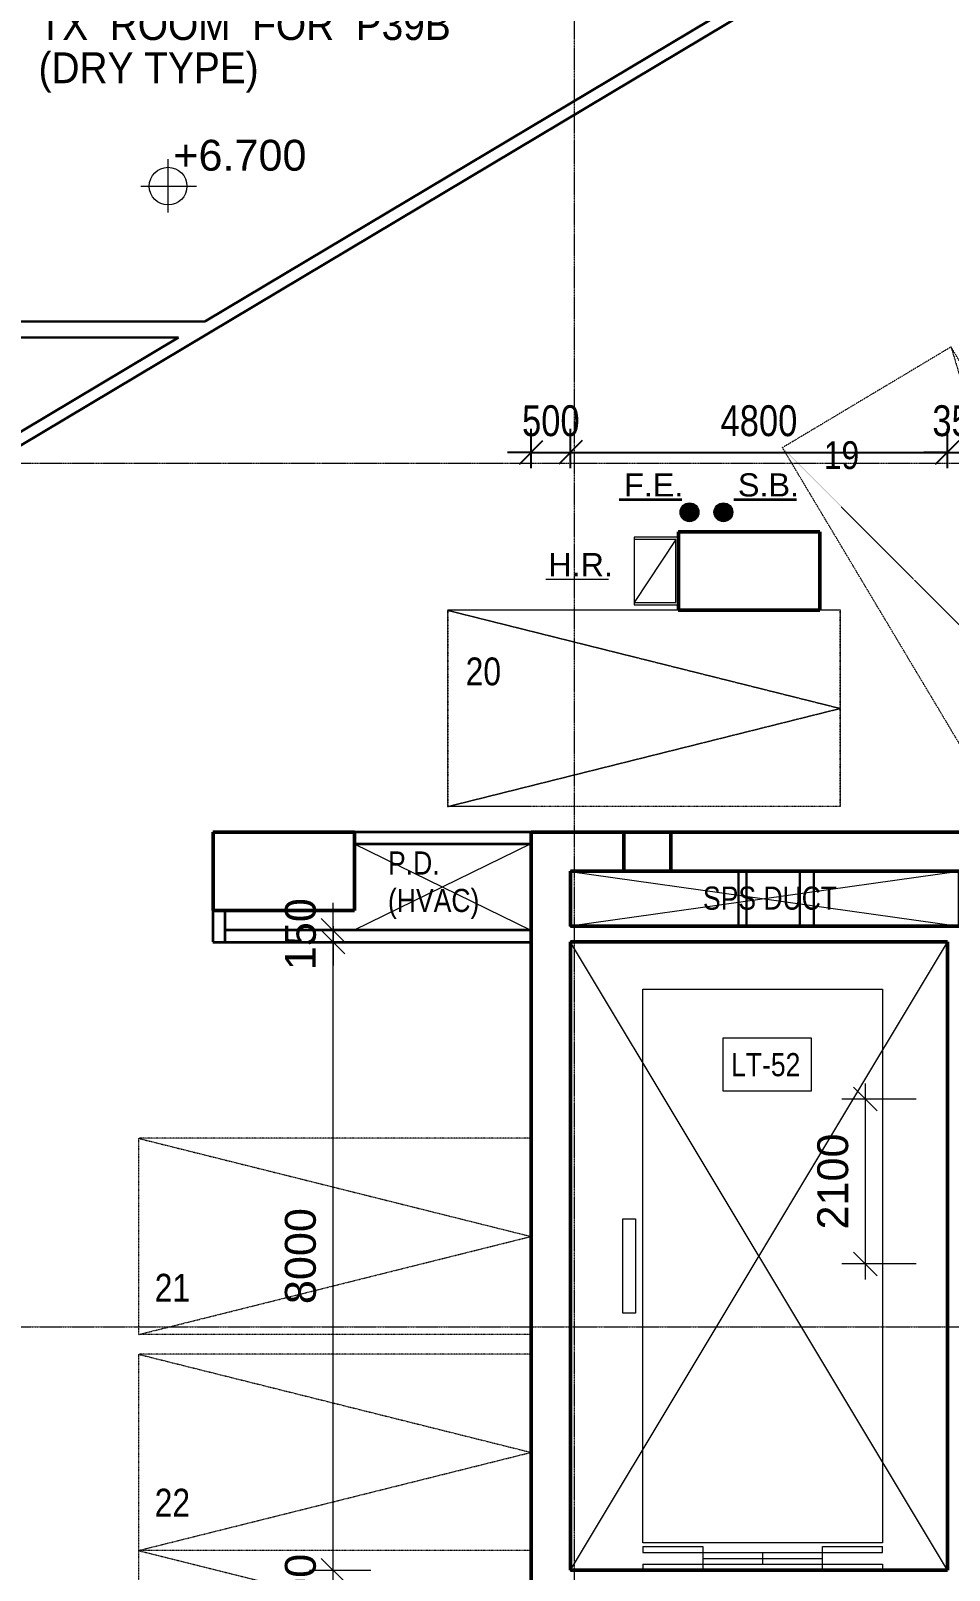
# Model space of a CAD drawing. Header units: millimetres. Extents: x -1578195 to 622687, y -255792 to 391308.
# Drawn here: x 62432 to 74127, y 171356 to 190960 of the extents above; entities that cross this region are included whole.
import ezdxf

# ---------------------------------------------------------------- set-up
doc = ezdxf.new("R2010")
doc.units = ezdxf.units.MM
doc.linetypes.add('Dash', pattern=[6, 3, -3])
doc.linetypes.add('Grid Line', pattern=[21, 12, -3, 3, -3])
for name, color, linetype, lineweight in [('0-1', 7, 'Continuous', 5), ('0-2', 7, 'Continuous', 18), ('A-770-ME_FFE_SA', 91, 'Continuous', 5), ('A-ANNO-DIMS', 7, 'Continuous', 9), ('A-ANNO-NOTE', 7, 'Continuous', 5), ('A-ANNO-NOTE-1', 7, 'Continuous', 20), ('A-DETL', 102, 'Continuous', 5), ('A-WALL-4', 7, 'Continuous', 35), ('C-PRKG-1', 7, 'Dash', 5), ('G-ANNO-DIMS', 111, 'Continuous', 5), ('G-ANNO-TEXT', 7, 'Continuous', 5), ('I-WALL-5', 7, 'Continuous', 30), ('OAP280_C', 210, 'Continuous', 50), ('OAP280_W', 210, 'Continuous', 50), ('Q-SPCQ', 7, 'Continuous', 5), ('S-COLS-3', 7, 'Continuous', 35), ('S-GRID-1', 7, 'Grid Line', 5), ('UNDERLINE', 10, 'Continuous', 35), ('Z-060-M_DETAIL', 92, 'Continuous', 5)]:
    doc.layers.add(name, color=color, linetype=linetype, lineweight=lineweight)
doc.styles.add('Arial', font='arial.ttf', dxfattribs={"height": 393.413174})
doc.styles.add('Arial Narrow', font='ARIALN.TTF', dxfattribs={"height": 353.981763})
doc.styles.add('Arial Narrow_1', font='ARIALN.TTF', dxfattribs={"height": 294.984802})
doc.styles.add('Arial_1', font='arial.ttf', dxfattribs={"height": 1.475299})
doc.styles.add('Arial_11', font='arial.ttf', dxfattribs={"width": 0.8, "height": 12.5})
doc.styles.add('Arial_7', font='arial.ttf', dxfattribs={"width": 0.9, "height": 393.413174})
doc.styles.add('Arial_9', font='arial.ttf', dxfattribs={"height": 1.18024})
doc.dimstyles.new('Diagonal_-_2_0mm_Arial', dxfattribs={"dimscale": 304.8, "dimtxt": 500, "dimasz": 0.984252, "dimexe": 0.984252, "dimexo": 0.984252, "dimgap": 0.656168, "dimtad": 1, "dimdec": 0, "dimrnd": 5, "dimzin": 0, "dimdsep": 46, "dimtxsty": 'Arial_11', "dimblk1": 'OBLIQUE', "dimblk2": 'OBLIQUE', "dimsah": 1, "dimcen": 0.09, "dimdle": 0.656168, "dimadec": 0, "dimazin": 0, "dimtfac": 1, "dimtdec": 4, "dimtix": 1, "dimtmove": 0, "dimatfit": 3, "dimfxl": 1, "dimtvp": 1, "dimtolj": 1, "dimtzin": 0, "dimarcsym": 2})

# ---------------------------------------------------------------- blocks, each defined once
blk = doc.blocks.new('ARC_ANN_HR_HOSE-REEL - ARC_ANN_HR_HOSE-REEL-881492-B1_F PLAN _2 OF 2_')
at = {"layer": 'A-ANNO-NOTE-1'}
blk.add_line((-1.804, 0), (2.187, 0), dxfattribs=at)
at = {"layer": 'A-ANNO-NOTE', "insert": (0.406, 1.662), "char_height": 1.4753, "width": 4.896, "attachment_point": 2, "line_spacing_factor": 0.938532, "style": 'Arial_1'}
blk.add_mtext('H.R.', dxfattribs=at)
blk = doc.blocks.new('ARC_PAR_Car - Car_2500x5000mm-V41-B1_F PLAN _2 OF 2_')
at = {"layer": 'C-PRKG-1'}
for p, q in [((0, 0), (0, -5000)), ((0, -5000), (1250, 0)), ((2500, 0), (1105, 0)), ((2500, -5000), (1250, 0)), ((2500, 0), (2500, -5000)), ((0, -5000), (2500, -5000))]:
    blk.add_line(p, q, dxfattribs=at)
blk = doc.blocks.new('ARC_PAR_Car - Car_2500x5000mm-17017458-B1_F PLAN _2 OF 2_')
at = {"layer": 'C-PRKG-1'}
for p, q in [((0, 0), (0, -5000)), ((0, -5000), (1250, 0)), ((2500, -5000), (1250, 0)), ((2500, 0), (2500, -5000)), ((0, -5000), (2500, -5000))]:
    blk.add_line(p, q, dxfattribs=at)
blk = doc.blocks.new('ARC_LIFT_4 PANEL_CENTER - LT-52 - 3050 x 7050mm-30658033-B1_F PLAN _2 OF 2_')
at = {"layer": 'Q-SPCQ'}
for p, q in [((-1525, 350), (-1525, 7400)), ((-1525, 7400), (1525, 7400)), ((1525, 7400), (1525, 350)), ((-1780, 3275), (-1780, 4475)), ((-1780, 4475), (-1620, 4475)), ((-1620, 4475), (-1620, 3275)), ((-1620, 3275), (-1780, 3275)), ((1525, 350), (-1525, 350)), ((-1525, 300), (-1525, 225)), ((-1525, 300), (-762.5, 300)), ((-1525, 225), (1525, 225)), ((-762.5, 300), (-762.5, 0)), ((0, 225), (0, 75)), ((762.5, 0), (762.5, 300)), ((762.5, 300), (1525, 300)), ((1525, 225), (1525, 300)), ((-1525, 75), (-1525, 0)), ((-1525, 75), (1525, 75)), ((-762.5, 150), (762.5, 150)), ((1525, 75), (1525, 0))]:
    blk.add_line(p, q, dxfattribs=at)
blk = doc.blocks.new('Dims-B1-FPLAN_2OF2__dwg__Oblique-5772980-B1_F PLAN _2 OF 2_')
at = {"layer": 'A-ANNO-DIMS'}
blk.add_line((-0.5, -0.5), (0.5, 0.5), dxfattribs=at)
blk = doc.blocks.new('_Oblique')
at = {"color": 0, "linetype": 'ByBlock', "lineweight": -2}
blk.add_line((-0.5, -0.5), (0.5, 0.5), dxfattribs=at)
blk = doc.blocks.new('*D273')
at = {"layer": 'A-ANNO-DIMS', "color": 0, "lineweight": -2, "transparency": 16777216}
for p, q in [((68804, 185391), (68804, 185891)), ((69304, 185391), (69304, 185891)), ((68804, 185591), (68504, 185591)), ((68804, 185591), (69304, 185591)), ((69304, 185591), (69604, 185591))]:
    blk.add_line(p, q, dxfattribs=at)
at = {"layer": 'Defpoints', "color": 0, "transparency": 16777216}
for p in [(69304, 185591), (68804, 185091), (69304, 185091)]:
    blk.add_point(p, dxfattribs=at)
at = {"layer": 'A-ANNO-DIMS', "color": 0, "lineweight": -2, "transparency": 16777216, "xscale": 299.9999999999999, "yscale": 299.9999999999999, "zscale": 299.9999999999999}
blk.add_blockref('_Oblique', (68804, 185591), dxfattribs=at)
at = {"layer": 'A-ANNO-DIMS', "color": 0, "lineweight": -2, "transparency": 16777216, "xscale": 299.9999999999999, "yscale": 299.9999999999999, "zscale": 299.9999999999999, "rotation": 180}
blk.add_blockref('_Oblique', (69304, 185591), dxfattribs=at)
at = {"layer": 'A-ANNO-DIMS', "color": 0, "transparency": 16777216, "insert": (69054, 185992), "char_height": 12.5, "attachment_point": 5, "style": 'Arial_11'}
blk.add_mtext('\\A1;{\\H31.473x;500}', dxfattribs=at)
blk = doc.blocks.new('*D261')
at = {"layer": 'A-ANNO-DIMS', "color": 0, "lineweight": -2, "transparency": 16777216}
for p, q in [((69304, 185391), (69304, 185891)), ((74104, 185391), (74104, 185891)), ((69104, 185591), (74304, 185591))]:
    blk.add_line(p, q, dxfattribs=at)
at = {"layer": 'Defpoints', "color": 0, "transparency": 16777216}
for p in [(74104, 185591), (69304, 185091), (74104, 185091)]:
    blk.add_point(p, dxfattribs=at)
at = {"layer": 'A-ANNO-DIMS', "color": 0, "lineweight": -2, "transparency": 16777216, "xscale": 299.9999999999999, "yscale": 299.9999999999999, "zscale": 299.9999999999999, "rotation": 180}
blk.add_blockref('_Oblique', (69304, 185591), dxfattribs=at)
at = {"layer": 'A-ANNO-DIMS', "color": 0, "lineweight": -2, "transparency": 16777216, "xscale": 299.9999999999999, "yscale": 299.9999999999999, "zscale": 299.9999999999999}
blk.add_blockref('_Oblique', (74104, 185591), dxfattribs=at)
at = {"layer": 'A-ANNO-DIMS', "color": 0, "transparency": 16777216, "insert": (71704, 185992), "char_height": 12.5, "attachment_point": 5, "style": 'Arial_11'}
blk.add_mtext('\\A1;{\\H31.473x;4800}', dxfattribs=at)
blk = doc.blocks.new('*D262')
at = {"layer": 'A-ANNO-DIMS', "color": 0, "lineweight": -2, "transparency": 16777216}
for p, q in [((74104, 185391), (74104, 185891)), ((74454, 185391), (74454, 185891)), ((74104, 185591), (73804, 185591)), ((74104, 185591), (74454, 185591)), ((74454, 185591), (74754, 185591))]:
    blk.add_line(p, q, dxfattribs=at)
at = {"layer": 'Defpoints', "color": 0, "transparency": 16777216}
for p in [(74454, 185591), (74104, 185091), (74454, 185091)]:
    blk.add_point(p, dxfattribs=at)
at = {"layer": 'A-ANNO-DIMS', "color": 0, "lineweight": -2, "transparency": 16777216, "xscale": 299.9999999999999, "yscale": 299.9999999999999, "zscale": 299.9999999999999}
blk.add_blockref('_Oblique', (74104, 185591), dxfattribs=at)
at = {"layer": 'A-ANNO-DIMS', "color": 0, "lineweight": -2, "transparency": 16777216, "xscale": 299.9999999999999, "yscale": 299.9999999999999, "zscale": 299.9999999999999, "rotation": 180}
blk.add_blockref('_Oblique', (74454, 185591), dxfattribs=at)
at = {"layer": 'A-ANNO-DIMS', "color": 0, "transparency": 16777216, "insert": (74279, 185992), "char_height": 12.5, "attachment_point": 5, "style": 'Arial_11'}
blk.add_mtext('\\A1;{\\H31.473x;350}', dxfattribs=at)
blk = doc.blocks.new('ARC_PAR_Car - Car_2500x5000mm-V8-B1_F PLAN _2 OF 2_')
at = {"layer": 'C-PRKG-1'}
for p, q in [((0, 0), (0, -5000)), ((0, -5000), (1250, 0)), ((2500, 0), (0, 0)), ((2500, -5000), (1250, 0)), ((2500, 0), (2500, -5000)), ((0, -5000), (2500, -5000))]:
    blk.add_line(p, q, dxfattribs=at)
blk = doc.blocks.new('ARC_PAR_Car - Car_2500x5000mm-V6-B1_F PLAN _2 OF 2_')
at = {"layer": 'C-PRKG-1'}
for p, q in [((0, 0), (0, -5000)), ((0, -5000), (1250, 0)), ((2499, 0), (0, 0)), ((2500, -5000), (1250, 0)), ((2500, -3936), (2500, -5000)), ((0, -5000), (2500, -5000))]:
    blk.add_line(p, q, dxfattribs=at)
blk = doc.blocks.new('ARC_ANN_FE_FIRE-EXTINGUISHER - 4-883778-B1_F PLAN _2 OF 2_')
at = {"layer": 'A-ANNO-NOTE'}
blk.add_circle((2.685, -0.821), 0.6, dxfattribs=at)
at = {"layer": 'A-ANNO-NOTE-1'}
blk.add_line((-1.804, 0), (2.187, 0), dxfattribs=at)
at = {"layer": 'A-ANNO-NOTE', "insert": (0.406, 1.662), "char_height": 1.4753, "width": 4.5, "attachment_point": 2, "line_spacing_factor": 0.938532, "style": 'Arial_1'}
blk.add_mtext('F.E.', dxfattribs=at)

msp = doc.modelspace()

# ---------------------------------------------------------------- hatches: boundary and pattern name
at = {"layer": 'UNDERLINE'}
h = msp.add_hatch(color=256, dxfattribs=at)
h.dxf.hatch_style = 1
edge = h.paths.add_edge_path()
edge.add_arc((70820, 184828.2), 120, 0, 360)
h = msp.add_hatch(color=256, dxfattribs=at)
h.dxf.hatch_style = 1
edge = h.paths.add_edge_path()
edge.add_arc((71251.3, 184828.2), 120, 0, 360)

# ---------------------------------------------------------------- linework, layer by layer
at = {"layer": 'A-770-ME_FFE_SA', "color": 7}
for p, q in [((70116.4, 184511.1), (70116.4, 183651.1)), ((70676.4, 184511.1), (70116.4, 184511.1)), ((70676.4, 183651.1), (70676.4, 184511.1)), ((70116.4, 183651.1), (70676.4, 183651.1))]:
    msp.add_line(p, q, dxfattribs=at)
at = {"layer": 'A-ANNO-DIMS'}
for p, q in [((66280.5, 170555.8), (66280.5, 179855.8)), ((66761.4, 179505.8), (65980.5, 179505.8)), ((73059.5, 175055.8), (73059.5, 177555.8)), ((73704.3, 177355.8), (72759.5, 177355.8)), ((73704.3, 175255.8), (72759.5, 175255.8))]:
    msp.add_line(p, q, dxfattribs=at)
at = {"layer": 'A-ANNO-DIMS', "flags": 128}
for points in [[(66280.5, 179555.8), (66280.5, 179055.8)], [(65980.5, 179355.8), (66761.4, 179355.8)], [(65980.5, 171355.8), (66761.4, 171355.8)]]:
    msp.add_lwpolyline(points, dxfattribs=at)
at = {"layer": 'A-ANNO-NOTE'}
msp.add_circle((71251.3, 184828.2), 120, dxfattribs=at)
at = {"layer": 'A-ANNO-NOTE-1'}
msp.add_line((71383.4, 184992.4), (72181.6, 184992.4), dxfattribs=at)
at = {"layer": 'A-DETL'}
for p, q in [((68801.3, 180605.8), (66551.3, 179505.8)), ((66551.3, 180605.8), (68801.3, 179505.8)), ((69301.3, 180255.8), (74251.3, 179555.8)), ((74251.3, 180255.8), (69301.3, 179555.8)), ((74101.3, 179355.8), (69301.3, 171355.8)), ((69301.3, 179355.8), (74101.3, 171355.8))]:
    msp.add_line(p, q, dxfattribs=at)
at = {"layer": 'A-WALL-4'}
for p, q in [((69981.3, 180755.8), (68801.3, 180755.8)), ((68801.3, 180755.8), (68801.3, 170855.8)), ((69981.3, 180255.8), (69981.3, 180755.8)), ((77291.4, 180755.8), (70581.3, 180755.8)), ((70581.3, 180755.8), (70581.3, 180255.8)), ((69301.3, 171355.8), (69301.3, 179355.8)), ((69301.3, 179355.8), (74101.3, 179355.8)), ((74101.3, 179355.8), (74101.3, 171355.8)), ((74101.3, 171355.8), (69301.3, 171355.8))]:
    msp.add_line(p, q, dxfattribs=at)
at = {"layer": 'C-PRKG-1'}
msp.add_line((72737.9, 181081), (68801.8, 181081), dxfattribs=at)
at = {"layer": 'G-ANNO-DIMS'}
for p, q in [((64180.6, 188646.1), (64180.6, 189325.4)), ((63832.9, 188982), (64541.5, 188982))]:
    msp.add_line(p, q, dxfattribs=at)
msp.add_circle((64180.6, 188982), 240, dxfattribs=at)
at = {"layer": 'G-ANNO-TEXT', "flags": 128}
msp.add_lwpolyline([(71249, 178136.9), (72367.1, 178136.9), (72367.1, 177455.9), (71249, 177455.9)], close=True, dxfattribs=at)
at = {"layer": 'I-WALL-5'}
for p, q in [((61559.8, 185235.5), (73835.4, 192570.4)), ((64649.1, 187256.2), (73586.7, 192596.6)), ((61925.1, 187256.2), (64649.1, 187256.2)), ((64314.4, 187056.2), (61482.9, 185364.3)), ((61811.6, 187056.2), (64314.4, 187056.2)), ((69981.3, 180755.8), (69981.3, 180555.8)), ((70581.3, 180555.8), (70581.3, 180755.8)), ((71444, 180256), (71444, 179556)), ((71544, 179556), (71544, 180256)), ((72224, 180256), (72224, 179556)), ((72404, 179556), (72404, 180256))]:
    msp.add_line(p, q, dxfattribs=at)
msp.add_lwpolyline([(69301.3, 180255.8), (74251.4, 180256), (74251.4, 179556.3), (69301.3, 179556.1)], close=True, dxfattribs=at)
at = {"layer": 'OAP280_C'}
for p, q in [((72479, 184581), (70679, 184581)), ((70679, 184581), (70679, 183581)), ((72479, 183581), (72479, 184581)), ((70679, 183581), (72479, 183581)), ((66554, 180756), (64754, 180756)), ((64754, 180756), (64754, 179756)), ((66554, 179756), (66554, 180756)), ((64754, 179756), (66554, 179756))]:
    msp.add_line(p, q, dxfattribs=at)
at = {"layer": 'OAP280_W'}
for p, q in [((68804, 180756), (68804, 170856)), ((69984, 180756), (68804, 180756)), ((70581.3, 180755.8), (69981.3, 180755.8)), ((69984, 180256), (69984, 180756)), ((81304, 180756), (70584, 180756)), ((70584, 180256), (70584, 180756)), ((69304, 180256), (69304, 179556)), ((69304, 180256), (69984, 180256)), ((69984, 180256), (70581.3, 180256)), ((70584, 180256), (80554, 180256)), ((74454, 179556), (69304, 179556)), ((69304, 179356), (69304, 171356)), ((69304, 179356), (74104, 179356)), ((74104, 179356), (74104, 171356)), ((69304, 171356), (74104, 171356))]:
    msp.add_line(p, q, dxfattribs=at)
at = {"layer": 'S-COLS-3'}
for p, q in [((72476.3, 184580.8), (70676.3, 184580.8)), ((70676.3, 184580.8), (70676.3, 183580.8)), ((72476.3, 183580.8), (72476.3, 184580.8)), ((70676.3, 183580.8), (72476.3, 183580.8)), ((66551.3, 180755.8), (64751.3, 180755.8)), ((64751.3, 180755.8), (64751.3, 179755.8)), ((66551.3, 179755.8), (66551.3, 180755.8)), ((68801.3, 180755.8), (66551.3, 180755.8)), ((66551.3, 180605.8), (68801.3, 180605.8)), ((64751.3, 179755.8), (66551.3, 179755.8)), ((64751.4, 179756.1), (64751.4, 179356.1)), ((64901.4, 179756.1), (64901.4, 179356.1)), ((68801.3, 179505.8), (64901.3, 179505.8)), ((64751.3, 179355.8), (68801.3, 179355.8))]:
    msp.add_line(p, q, dxfattribs=at)
at = {"layer": 'S-GRID-1'}
for p, q in [((69351.4, 210672.6), (69351, 140117.6)), ((-10508, 185456.2), (128177.5, 185455.5)), ((-10508.1, 174456.2), (128177.5, 174455.5))]:
    msp.add_line(p, q, dxfattribs=at)
at = {"layer": 'UNDERLINE'}
msp.add_line((71383.4, 184992.4), (72181.6, 184992.4), dxfattribs=at)
msp.add_lwpolyline([(69922.2, 184992.4), (70720.3, 184992.4)], dxfattribs=at)
at = {"layer": 'Z-060-M_DETAIL', "color": 7}
for p, q in [((70646.4, 184481.1), (70116.4, 183681.1)), ((70646.4, 184481.1), (70116.4, 184481.1)), ((70116.4, 184481.1), (70116.4, 183681.1)), ((70646.4, 183681.1), (70646.4, 184481.1)), ((70116.4, 183681.1), (70646.4, 183681.1))]:
    msp.add_line(p, q, dxfattribs=at)

# ---------------------------------------------------------------- block references
at = {"xscale": 300, "yscale": 300, "zscale": 300}
for p, rotation in [((66280.5, 179505.8), 270), ((66280.5, 179355.8), 90), ((66280.5, 179355.8), 90), ((73059.5, 177355.8), 90), ((73059.5, 175255.8), 270), ((66280.5, 171355.8), 270)]:
    msp.add_blockref('Dims-B1-FPLAN_2OF2__dwg__Oblique-5772980-B1_F PLAN _2 OF 2_', p, dxfattribs=dict(at, rotation=rotation))
at = {"layer": '0-1'}
for name, p, rotation in [('ARC_PAR_Car - Car_2500x5000mm-V8-B1_F PLAN _2 OF 2_', (76714.3, 182641.5), 210.8586747518379), ('ARC_PAR_Car - Car_2500x5000mm-V6-B1_F PLAN _2 OF 2_', (72737.9, 183581), 269.9997000000005), ('ARC_PAR_Car - Car_2500x5000mm-V6-B1_F PLAN _2 OF 2_', (72740.6, 183581), 269.9997000000005), ('ARC_PAR_Car - Car_2500x5000mm-17017458-B1_F PLAN _2 OF 2_', (68801.5, 176856.1), 269.9997000000001), ('ARC_PAR_Car - Car_2500x5000mm-17017458-B1_F PLAN _2 OF 2_', (68801.5, 174106.1), 269.9997000000001), ('ARC_PAR_Car - Car_2500x5000mm-V41-B1_F PLAN _2 OF 2_', (68801.5, 171606.1), 269.9997000000001)]:
    msp.add_blockref(name, p, dxfattribs=dict(at, rotation=rotation))
at = {"layer": '0-2', "rotation": 359.9997000009001}
msp.add_blockref('ARC_LIFT_4 PANEL_CENTER - LT-52 - 3050 x 7050mm-30658033-B1_F PLAN _2 OF 2_', (71751.3, 171355.8), dxfattribs=at)
at = {"layer": 'A-ANNO-NOTE', "xscale": 200, "yscale": 200, "zscale": 200}
for name, p in [('ARC_ANN_FE_FIRE-EXTINGUISHER - 4-883778-B1_F PLAN _2 OF 2_', (70283, 184992.4)), ('ARC_ANN_HR_HOSE-REEL - ARC_ANN_HR_HOSE-REEL-881492-B1_F PLAN _2 OF 2_', (69351.3, 183976.9))]:
    msp.add_blockref(name, p, dxfattribs=at)

# ---------------------------------------------------------------- texts
at = {"layer": 'A-ANNO-DIMS', "char_height": 393.41, "attachment_point": 2, "rotation": 90, "line_spacing_factor": 0.938532, "style": 'Arial'}
for s, insert, width in [('150', (65667.7, 179455.8), 1094.4), ('2100', (72446.8, 176305.8), 1459.2), ('8000', (65667.7, 175355.8), 1459.2), ('500', (65667.7, 171105.8), 1094.4)]:
    msp.add_mtext(s, dxfattribs=dict(at, insert=insert, width=width))
at = {"layer": 'A-ANNO-NOTE', "insert": (71825.4, 185324.9), "char_height": 295.06, "width": 900, "attachment_point": 2, "line_spacing_factor": 0.938532, "style": 'Arial_1'}
msp.add_mtext('S.B.', dxfattribs=at)
at = {"layer": 'G-ANNO-DIMS', "insert": (64246.3, 189572.6), "char_height": 393.41, "width": 1598.4, "attachment_point": 1, "line_spacing_factor": 0.938532, "style": 'Arial_9'}
msp.add_mtext('+6.700', dxfattribs=at)
at = {"layer": 'G-ANNO-TEXT', "attachment_point": 1}
for s, insert, char_height, width, line_spacing_factor, style in [('TX  ROOM  FOR  P39B', (62530.8, 191236.5), 393.413, 6499.2, 0.938532, 'Arial_7'), ('(DRY TYPE)', (62530.8, 190686.1), 393.41, 6499.2, 0.938532, 'Arial_7'), ('19', (72529.7, 185733.3), 353.98, 535.659, 0.968573, 'Arial Narrow'), ('20', (67969.3, 182979), 353.98, 535.659, 0.968573, 'Arial Narrow'), ('P.D.\\P(HVAC)', (66980.6, 180509.1), 294.98, 1123.2, 0.968573, 'Arial Narrow_1'), ('SPS DUCT', (70991.3, 180062.3), 294.98, 2123.126, 0.968573, 'Arial Narrow_1'), ('LT-52', (71349, 177941.4), 294.98, 1051.2, 0.968573, 'Arial Narrow_1'), ('21', (64009.3, 175129.9), 353.98, 535.659, 0.968573, 'Arial Narrow'), ('22', (64009.3, 172393.2), 353.98, 535.659, 0.968573, 'Arial Narrow')]:
    msp.add_mtext(s, dxfattribs=dict(at, insert=insert, char_height=char_height, width=width, line_spacing_factor=line_spacing_factor, style=style))

# ---------------------------------------------------------------- dimensions: what is measured, and where the dimension line sits
at = {"layer": 'A-ANNO-DIMS'}
for base, p1, p2, picture, middle in [((69304, 185591.5), (68804, 185091.5), (69304, 185091.5), '*D273', (69054, 185992.4)), ((74104, 185591.5), (69304, 185091.5), (74104, 185091.5), '*D261', (71704, 185992.4)), ((74454, 185591.5), (74104, 185091.5), (74454, 185091.5), '*D262', (74279, 185992.5))]:
    dim = msp.add_linear_dim(base=base, p1=p1, p2=p2, text='{\\H31.473x;<>}', dimstyle='Diagonal_-_2_0mm_Arial', override={"dimpost": '<>', "dimtmove": 1, "dimarcsym": 2}, dxfattribs=at)
    dim.commit()
    dim.dimension.update_dxf_attribs({"geometry": picture, "text_midpoint": middle})

doc.saveas('drawing.dxf')
